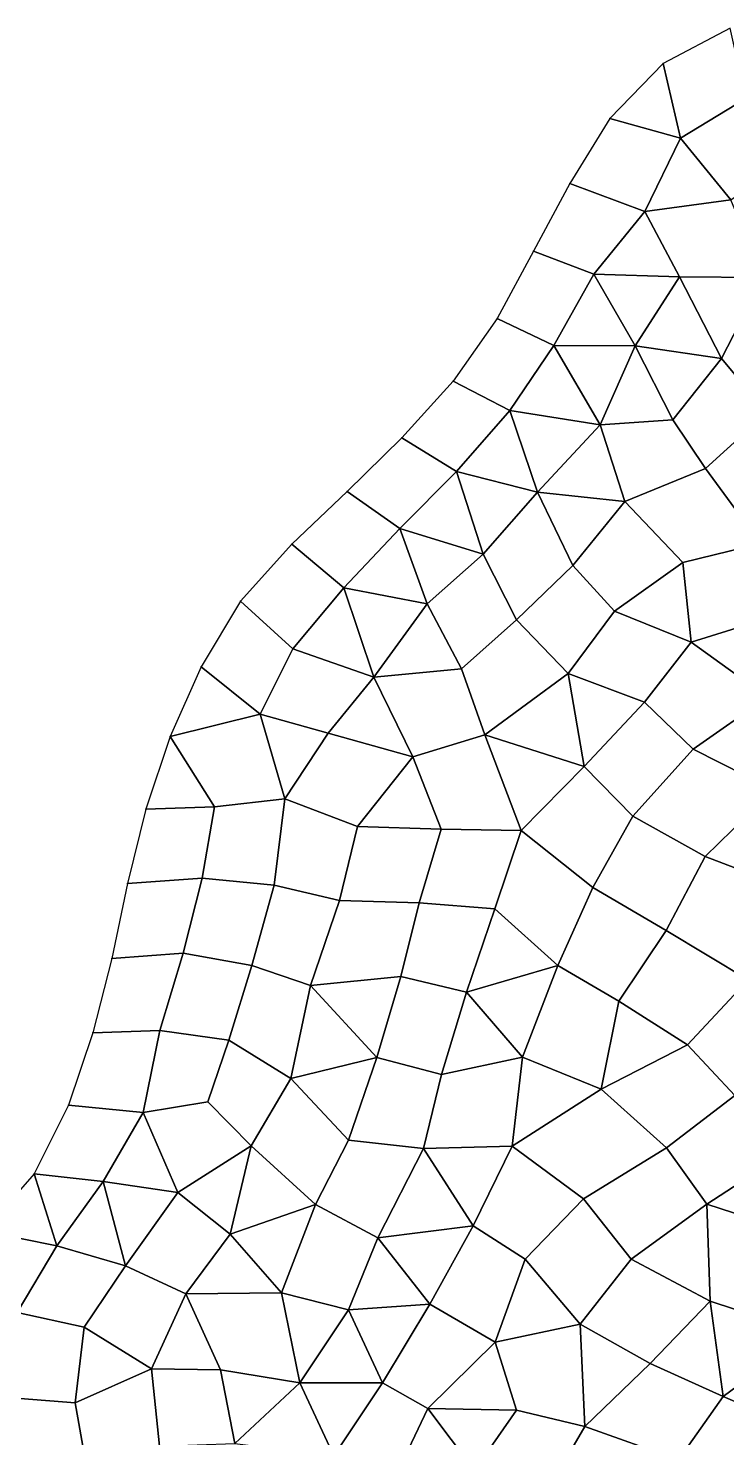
# Model space of a CAD drawing. Extents: x 380707 to 407438, y 6452841 to 6483357.
# Drawn here: x 387707 to 388527, y 6458688 to 6460342 of the extents above; entities that cross this region are included whole.
import ezdxf

# ---------------------------------------------------------------- set-up
doc = ezdxf.new("R2010")
doc.units = 0
for name, color, linetype in [('MESH_BOUND', 25, 'CONTINUOUS'), ('MESH_ELEMS', 18, 'CONTINUOUS'), ('MESH_NODES', 18, 'CONTINUOUS')]:
    doc.layers.add(name, color=color, linetype=linetype)

msp = doc.modelspace()

# ---------------------------------------------------------------- linework, layer by layer
at = {"layer": 'MESH_BOUND', "color": 25}
for points in [[(388531.351, 6460342.32, -0.647), (388452.56, 6460300.99, -0.531)], [(388452.56, 6460300.99, -0.531), (388390.156, 6460236.21, -0.608)], [(388390.156, 6460236.21, -0.608), (388342.997, 6460160.02, -0.532)], [(388342.997, 6460160.02, -0.532), (388300.565, 6460080.74, 1.197)], [(388300.565, 6460080.74, 1.197), (388257.902, 6460001.72, 1.173)], [(388257.902, 6460001.72, 1.173), (388206.296, 6459928.04, 1.257)], [(388206.296, 6459928.04, 1.257), (388145.942, 6459861.5, 1.271)], [(388145.942, 6459861.5, 1.271), (388081.804, 6459798.52, 0.615)], [(388081.804, 6459798.52, 0.615), (388016.766, 6459736.48, -0.539)], [(388016.766, 6459736.48, -0.539), (387956.58, 6459669.63, -0.95)], [(387956.58, 6459669.63, -0.95), (387910.544, 6459592.65, -1.225)], [(387910.544, 6459592.65, -1.225), (387873.908, 6459510.84, -0.42)], [(387873.908, 6459510.84, -0.42), (387845.358, 6459425.63, -0.427)], [(387845.358, 6459425.63, -0.427), (387824.035, 6459338.24, -0.398)], [(387824.035, 6459338.24, -0.398), (387805.435, 6459250.24, 0.779)], [(387805.435, 6459250.24, 0.779), (387783.297, 6459163.14, 1.218)], [(387783.297, 6459163.14, 1.218), (387754.743, 6459078.09, 0.751)], [(387754.743, 6459078.09, 0.751), (387714.579, 6458997.6, -0.377)], [(387714.579, 6458997.6, -0.377), (387655.426, 6458930.38, 0.384)]]:
    msp.add_polyline3d(points, dxfattribs=at)
at = {"layer": 'MESH_ELEMS', "color": 178}
for points in [[(388452.56, 6460300.99, -0.531), (388472.836, 6460213.42, -0.777), (388549.474, 6460259.77, -1.475), (388531.351, 6460342.32, -0.647)], [(388390.156, 6460236.21, -0.608), (388472.836, 6460213.42, -0.777), (388452.56, 6460300.99, -0.531), (388390.156, 6460236.21, -0.608)], [(388532.099, 6460140.7, -2.76), (388598.669, 6460185.72, -2.002), (388549.474, 6460259.77, -1.475), (388472.836, 6460213.42, -0.777)], [(388431.033, 6460127.22, -0.944), (388472.836, 6460213.42, -0.777), (388390.156, 6460236.21, -0.608), (388342.997, 6460160.02, -0.532)], [(388431.033, 6460127.22, -0.944), (388532.099, 6460140.7, -2.76), (388472.836, 6460213.42, -0.777), (388431.033, 6460127.22, -0.944)], [(388371.042, 6460053.63, -2.163), (388431.033, 6460127.22, -0.944), (388342.997, 6460160.02, -0.532), (388300.565, 6460080.74, 1.197)], [(388532.099, 6460140.7, -2.76), (388431.033, 6460127.22, -0.944), (388471.882, 6460050.3, -2.2), (388570.043, 6460049.81, -2.222)], [(388431.033, 6460127.22, -0.944), (388371.042, 6460053.63, -2.163), (388471.882, 6460050.3, -2.2), (388431.033, 6460127.22, -0.944)], [(388324.36, 6459969.81, -2.708), (388371.042, 6460053.63, -2.163), (388300.565, 6460080.74, 1.197), (388257.902, 6460001.72, 1.173)], [(388419.664, 6459969.38, -6.838), (388371.042, 6460053.63, -2.163), (388324.36, 6459969.81, -2.708), (388419.664, 6459969.38, -6.838)], [(388471.882, 6460050.3, -2.2), (388371.042, 6460053.63, -2.163), (388419.664, 6459969.38, -6.838), (388471.882, 6460050.3, -2.2)], [(388521.022, 6459954.68, -6.952), (388471.882, 6460050.3, -2.2), (388419.664, 6459969.38, -6.838), (388521.022, 6459954.68, -6.952)], [(388570.043, 6460049.81, -2.222), (388471.882, 6460050.3, -2.2), (388521.022, 6459954.68, -6.952), (388570.043, 6460049.81, -2.222)], [(388637.276, 6459978.06, -4.534), (388570.043, 6460049.81, -2.222), (388521.022, 6459954.68, -6.952), (388574.206, 6459890.93, -6.915)], [(388257.902, 6460001.72, 1.173), (388206.296, 6459928.04, 1.257), (388272.503, 6459893.73, -1.935), (388324.36, 6459969.81, -2.708)], [(388324.36, 6459969.81, -2.708), (388272.503, 6459893.73, -1.935), (388378.735, 6459876.9, -7.175), (388324.36, 6459969.81, -2.708)], [(388378.735, 6459876.9, -7.175), (388419.664, 6459969.38, -6.838), (388324.36, 6459969.81, -2.708), (388378.735, 6459876.9, -7.175)], [(388419.664, 6459969.38, -6.838), (388378.735, 6459876.9, -7.175), (388463.842, 6459882.74, -7.139), (388419.664, 6459969.38, -6.838)], [(388463.842, 6459882.74, -7.139), (388521.022, 6459954.68, -6.952), (388419.664, 6459969.38, -6.838), (388463.842, 6459882.74, -7.139)], [(388574.206, 6459890.93, -6.915), (388521.022, 6459954.68, -6.952), (388463.842, 6459882.74, -7.139), (388502.311, 6459825.32, -7.154)], [(388210.048, 6459822.05, -0.63), (388272.503, 6459893.73, -1.935), (388206.296, 6459928.04, 1.257), (388145.942, 6459861.5, 1.271)], [(388305.148, 6459797.68, -3.09), (388272.503, 6459893.73, -1.935), (388210.048, 6459822.05, -0.63), (388305.148, 6459797.68, -3.09)], [(388272.503, 6459893.73, -1.935), (388305.148, 6459797.68, -3.09), (388378.735, 6459876.9, -7.175), (388272.503, 6459893.73, -1.935)], [(388626.664, 6459794.52, -6.963), (388574.206, 6459890.93, -6.915), (388502.311, 6459825.32, -7.154), (388566.777, 6459737.59, -7.239)], [(388378.735, 6459876.9, -7.175), (388305.148, 6459797.68, -3.09), (388407.675, 6459786.93, -7.32), (388378.735, 6459876.9, -7.175)], [(388407.675, 6459786.93, -7.32), (388502.311, 6459825.32, -7.154), (388463.842, 6459882.74, -7.139), (388378.735, 6459876.9, -7.175)], [(388143.675, 6459755.13, -0.639), (388210.048, 6459822.05, -0.63), (388145.942, 6459861.5, 1.271), (388081.804, 6459798.52, 0.615)], [(388210.048, 6459822.05, -0.63), (388143.675, 6459755.13, -0.639), (388241.332, 6459724.99, -1), (388210.048, 6459822.05, -0.63)], [(388210.048, 6459822.05, -0.63), (388241.332, 6459724.99, -1), (388305.148, 6459797.68, -3.09), (388210.048, 6459822.05, -0.63)], [(388502.311, 6459825.32, -7.154), (388407.675, 6459786.93, -7.32), (388475.578, 6459715.11, -7.413), (388566.777, 6459737.59, -7.239)], [(388081.804, 6459798.52, 0.615), (388016.766, 6459736.48, -0.539), (388077.755, 6459685.29, -0.799), (388143.675, 6459755.13, -0.639)], [(388241.332, 6459724.99, -1), (388280.387, 6459648.02, -3.93), (388346.435, 6459711.6, -7.228), (388305.148, 6459797.68, -3.09)], [(388407.675, 6459786.93, -7.32), (388305.148, 6459797.68, -3.09), (388346.435, 6459711.6, -7.228), (388407.675, 6459786.93, -7.32)], [(388475.578, 6459715.11, -7.413), (388407.675, 6459786.93, -7.32), (388346.435, 6459711.6, -7.228), (388395.376, 6459657.83, -7.638)], [(388175.473, 6459666.59, -0.825), (388143.675, 6459755.13, -0.639), (388077.755, 6459685.29, -0.799), (388175.473, 6459666.59, -0.825)], [(388241.332, 6459724.99, -1), (388143.675, 6459755.13, -0.639), (388175.473, 6459666.59, -0.825), (388241.332, 6459724.99, -1)], [(388566.777, 6459737.59, -7.239), (388475.578, 6459715.11, -7.413), (388485.322, 6459621.46, -7.324), (388604.718, 6459658.72, -7.315)], [(387956.58, 6459669.63, -0.95), (388017.888, 6459613.86, -2.78), (388077.755, 6459685.29, -0.799), (388016.766, 6459736.48, -0.539)], [(388175.473, 6459666.59, -0.825), (388215.937, 6459590.48, -2.101), (388280.387, 6459648.02, -3.93), (388241.332, 6459724.99, -1)], [(388280.387, 6459648.02, -3.93), (388341.256, 6459584.78, -7.773), (388395.376, 6459657.83, -7.638), (388346.435, 6459711.6, -7.228)], [(388485.322, 6459621.46, -7.324), (388475.578, 6459715.11, -7.413), (388395.376, 6459657.83, -7.638), (388485.322, 6459621.46, -7.324)], [(388077.755, 6459685.29, -0.799), (388017.888, 6459613.86, -2.78), (388113.22, 6459580.56, -2.492), (388077.755, 6459685.29, -0.799)], [(388175.473, 6459666.59, -0.825), (388077.755, 6459685.29, -0.799), (388113.22, 6459580.56, -2.492), (388175.473, 6459666.59, -0.825)], [(387910.544, 6459592.65, -1.225), (387979.616, 6459536.94, -3.413), (388017.888, 6459613.86, -2.78), (387956.58, 6459669.63, -0.95)], [(388175.473, 6459666.59, -0.825), (388113.22, 6459580.56, -2.492), (388215.937, 6459590.48, -2.101), (388175.473, 6459666.59, -0.825)], [(388430.836, 6459551.35, -7.414), (388485.322, 6459621.46, -7.324), (388395.376, 6459657.83, -7.638), (388341.256, 6459584.78, -7.773)], [(388575.001, 6459557.15, -7.186), (388604.718, 6459658.72, -7.315), (388485.322, 6459621.46, -7.324), (388575.001, 6459557.15, -7.186)], [(388341.256, 6459584.78, -7.773), (388280.387, 6459648.02, -3.93), (388215.937, 6459590.48, -2.101), (388243.25, 6459512.83, -7.519)], [(388487.688, 6459495.85, -7.054), (388575.001, 6459557.15, -7.186), (388485.322, 6459621.46, -7.324), (388430.836, 6459551.35, -7.414)], [(388059.63, 6459514.7, -2.667), (388113.22, 6459580.56, -2.492), (388017.888, 6459613.86, -2.78), (387979.616, 6459536.94, -3.413)], [(387910.544, 6459592.65, -1.225), (387873.908, 6459510.84, -0.42), (387979.616, 6459536.94, -3.413), (387910.544, 6459592.65, -1.225)], [(388215.937, 6459590.48, -2.101), (388113.22, 6459580.56, -2.492), (388158.749, 6459487.12, -5.867), (388243.25, 6459512.83, -7.519)], [(388059.63, 6459514.7, -2.667), (388158.749, 6459487.12, -5.867), (388113.22, 6459580.56, -2.492), (388059.63, 6459514.7, -2.667)], [(388341.256, 6459584.78, -7.773), (388243.25, 6459512.83, -7.519), (388360.024, 6459475.83, -7.464), (388341.256, 6459584.78, -7.773)], [(388430.836, 6459551.35, -7.414), (388341.256, 6459584.78, -7.773), (388360.024, 6459475.83, -7.464), (388430.836, 6459551.35, -7.414)], [(388575.001, 6459557.15, -7.186), (388487.688, 6459495.85, -7.054), (388582.098, 6459448.24, -6.871), (388575.001, 6459557.15, -7.186)], [(388430.836, 6459551.35, -7.414), (388360.024, 6459475.83, -7.464), (388417.084, 6459417.23, -6.739), (388487.688, 6459495.85, -7.054)], [(387979.616, 6459536.94, -3.413), (387873.908, 6459510.84, -0.42), (387926.217, 6459428.51, -4.735), (388008.762, 6459437.69, -3.666)], [(388059.63, 6459514.7, -2.667), (387979.616, 6459536.94, -3.413), (388008.762, 6459437.69, -3.666), (388059.63, 6459514.7, -2.667)], [(387873.908, 6459510.84, -0.42), (387845.358, 6459425.63, -0.427), (387926.217, 6459428.51, -4.735), (387873.908, 6459510.84, -0.42)], [(388093.793, 6459405.22, -7.394), (388158.749, 6459487.12, -5.867), (388059.63, 6459514.7, -2.667), (388008.762, 6459437.69, -3.666)], [(388191.946, 6459402.14, -7.854), (388286.116, 6459400.74, -7.491), (388243.25, 6459512.83, -7.519), (388158.749, 6459487.12, -5.867)], [(388243.25, 6459512.83, -7.519), (388286.116, 6459400.74, -7.491), (388360.024, 6459475.83, -7.464), (388243.25, 6459512.83, -7.519)], [(388501.788, 6459370.18, -6.523), (388582.098, 6459448.24, -6.871), (388487.688, 6459495.85, -7.054), (388417.084, 6459417.23, -6.739)], [(388191.946, 6459402.14, -7.854), (388158.749, 6459487.12, -5.867), (388093.793, 6459405.22, -7.394), (388191.946, 6459402.14, -7.854)], [(388286.116, 6459400.74, -7.491), (388370.065, 6459333.64, -5.34), (388417.084, 6459417.23, -6.739), (388360.024, 6459475.83, -7.464)], [(388582.098, 6459448.24, -6.871), (388501.788, 6459370.18, -6.523), (388588.109, 6459337.26, -4.354), (388582.098, 6459448.24, -6.871)], [(387845.358, 6459425.63, -0.427), (387824.035, 6459338.24, -0.398), (387911.69, 6459344.48, -4.565), (387926.217, 6459428.51, -4.735)], [(387996.029, 6459336.19, -6.838), (388008.762, 6459437.69, -3.666), (387926.217, 6459428.51, -4.735), (387911.69, 6459344.48, -4.565)], [(387996.029, 6459336.19, -6.838), (388072.76, 6459318.31, -7.659), (388093.793, 6459405.22, -7.394), (388008.762, 6459437.69, -3.666)], [(388456.073, 6459283.21, -6.823), (388501.788, 6459370.18, -6.523), (388417.084, 6459417.23, -6.739), (388370.065, 6459333.64, -5.34)], [(388166.092, 6459315.75, -7.559), (388191.946, 6459402.14, -7.854), (388093.793, 6459405.22, -7.394), (388072.76, 6459318.31, -7.659)], [(388254.903, 6459308.75, -7.305), (388286.116, 6459400.74, -7.491), (388191.946, 6459402.14, -7.854), (388166.092, 6459315.75, -7.559)], [(388254.903, 6459308.75, -7.305), (388329.152, 6459242.2, -6.104), (388370.065, 6459333.64, -5.34), (388286.116, 6459400.74, -7.491)], [(388456.073, 6459283.21, -6.823), (388552.287, 6459225.41, -5.945), (388588.109, 6459337.26, -4.354), (388501.788, 6459370.18, -6.523)], [(387889.427, 6459256.44, -3.781), (387911.69, 6459344.48, -4.565), (387824.035, 6459338.24, -0.398), (387805.435, 6459250.24, 0.779)], [(387969.818, 6459242.12, -6.994), (387996.029, 6459336.19, -6.838), (387911.69, 6459344.48, -4.565), (387889.427, 6459256.44, -3.781)], [(387969.818, 6459242.12, -6.994), (388038.638, 6459218.79, -7.66), (388072.76, 6459318.31, -7.659), (387996.029, 6459336.19, -6.838)], [(388329.152, 6459242.2, -6.104), (388400.724, 6459200.34, -6.412), (388456.073, 6459283.21, -6.823), (388370.065, 6459333.64, -5.34)], [(388144.842, 6459229.18, -7.403), (388166.092, 6459315.75, -7.559), (388072.76, 6459318.31, -7.659), (388038.638, 6459218.79, -7.66)], [(388221.924, 6459210.86, -7.327), (388254.903, 6459308.75, -7.305), (388166.092, 6459315.75, -7.559), (388144.842, 6459229.18, -7.403)], [(388221.924, 6459210.86, -7.327), (388329.152, 6459242.2, -6.104), (388254.903, 6459308.75, -7.305), (388221.924, 6459210.86, -7.327)], [(388480.959, 6459149.05, -6.847), (388552.287, 6459225.41, -5.945), (388456.073, 6459283.21, -6.823), (388400.724, 6459200.34, -6.412)], [(387861.902, 6459165.74, -3.886), (387889.427, 6459256.44, -3.781), (387805.435, 6459250.24, 0.779), (387783.297, 6459163.14, 1.218)], [(387942.693, 6459154.45, -6.596), (387969.818, 6459242.12, -6.994), (387889.427, 6459256.44, -3.781), (387861.902, 6459165.74, -3.886)], [(387942.693, 6459154.45, -6.596), (388015.71, 6459109.37, -7.733), (388038.638, 6459218.79, -7.66), (387969.818, 6459242.12, -6.994)], [(388221.924, 6459210.86, -7.327), (388287.333, 6459134.61, -7.079), (388329.152, 6459242.2, -6.104), (388221.924, 6459210.86, -7.327)], [(388287.333, 6459134.61, -7.079), (388379.641, 6459096.84, -5.803), (388400.724, 6459200.34, -6.412), (388329.152, 6459242.2, -6.104)], [(388038.638, 6459218.79, -7.66), (388116.582, 6459133.97, -7.556), (388144.842, 6459229.18, -7.403), (388038.638, 6459218.79, -7.66)], [(388192.28, 6459114.14, -7.524), (388221.924, 6459210.86, -7.327), (388144.842, 6459229.18, -7.403), (388116.582, 6459133.97, -7.556)], [(388536.775, 6459089.35, -5.97), (388629.304, 6459144.38, -2.983), (388552.287, 6459225.41, -5.945), (388480.959, 6459149.05, -6.847)], [(388116.582, 6459133.97, -7.556), (388038.638, 6459218.79, -7.66), (388015.71, 6459109.37, -7.733), (388116.582, 6459133.97, -7.556)], [(388287.333, 6459134.61, -7.079), (388221.924, 6459210.86, -7.327), (388192.28, 6459114.14, -7.524), (388287.333, 6459134.61, -7.079)], [(388400.724, 6459200.34, -6.412), (388379.641, 6459096.84, -5.803), (388480.959, 6459149.05, -6.847), (388400.724, 6459200.34, -6.412)], [(387842.304, 6459069.54, -4.112), (387861.902, 6459165.74, -3.886), (387783.297, 6459163.14, 1.218), (387754.743, 6459078.09, 0.751)], [(387918.24, 6459082.02, -4.305), (387942.693, 6459154.45, -6.596), (387861.902, 6459165.74, -3.886), (387842.304, 6459069.54, -4.112)], [(388015.71, 6459109.37, -7.733), (387942.693, 6459154.45, -6.596), (387918.24, 6459082.02, -4.305), (387969.156, 6459030.26, -6.814)], [(388456.468, 6459027.88, -6.907), (388536.775, 6459089.35, -5.97), (388480.959, 6459149.05, -6.847), (388379.641, 6459096.84, -5.803)], [(388015.71, 6459109.37, -7.733), (388083.375, 6459036.86, -7.82), (388116.582, 6459133.97, -7.556), (388015.71, 6459109.37, -7.733)], [(388171.425, 6459027.25, -7.729), (388192.28, 6459114.14, -7.524), (388116.582, 6459133.97, -7.556), (388083.375, 6459036.86, -7.82)], [(388275.449, 6459029.9, -7.506), (388287.333, 6459134.61, -7.079), (388192.28, 6459114.14, -7.524), (388171.425, 6459027.25, -7.729)], [(388275.449, 6459029.9, -7.506), (388379.641, 6459096.84, -5.803), (388287.333, 6459134.61, -7.079), (388275.449, 6459029.9, -7.506)], [(388083.375, 6459036.86, -7.82), (388015.71, 6459109.37, -7.733), (387969.156, 6459030.26, -6.814), (388044.437, 6458961.57, -7.15)], [(388359.059, 6458968.27, -7.444), (388456.468, 6459027.88, -6.907), (388379.641, 6459096.84, -5.803), (388275.449, 6459029.9, -7.506)], [(387795.289, 6458988.43, -1.844), (387842.304, 6459069.54, -4.112), (387754.743, 6459078.09, 0.751), (387714.579, 6458997.6, -0.377)], [(387883.056, 6458975.64, -2.044), (387969.156, 6459030.26, -6.814), (387918.24, 6459082.02, -4.305), (387842.304, 6459069.54, -4.112)], [(388503.879, 6458961.78, -6.784), (388597.913, 6459022.79, -3.364), (388536.775, 6459089.35, -5.97), (388456.468, 6459027.88, -6.907)], [(387842.304, 6459069.54, -4.112), (387795.289, 6458988.43, -1.844), (387883.056, 6458975.64, -2.044), (387842.304, 6459069.54, -4.112)], [(387944.298, 6458926.76, -4.051), (387969.156, 6459030.26, -6.814), (387883.056, 6458975.64, -2.044), (387944.298, 6458926.76, -4.051)], [(387944.298, 6458926.76, -4.051), (388044.437, 6458961.57, -7.15), (387969.156, 6459030.26, -6.814), (387944.298, 6458926.76, -4.051)], [(388117.611, 6458922.22, -7.344), (388171.425, 6459027.25, -7.729), (388083.375, 6459036.86, -7.82), (388044.437, 6458961.57, -7.15)], [(388117.611, 6458922.22, -7.344), (388229.576, 6458936.55, -7.947), (388171.425, 6459027.25, -7.729), (388117.611, 6458922.22, -7.344)], [(388229.576, 6458936.55, -7.947), (388275.449, 6459029.9, -7.506), (388171.425, 6459027.25, -7.729), (388229.576, 6458936.55, -7.947)], [(388359.059, 6458968.27, -7.444), (388275.449, 6459029.9, -7.506), (388229.576, 6458936.55, -7.947), (388290.439, 6458897.37, -8.015)], [(388456.468, 6459027.88, -6.907), (388359.059, 6458968.27, -7.444), (388414.938, 6458897.26, -7.589), (388503.879, 6458961.78, -6.784)], [(388503.879, 6458961.78, -6.784), (388614.694, 6458926.04, -5.954), (388597.913, 6459022.79, -3.364), (388503.879, 6458961.78, -6.784)], [(387740.844, 6458913.17, -2.591), (387714.579, 6458997.6, -0.377), (387655.426, 6458930.38, 0.384), (387740.844, 6458913.17, -2.591)], [(387740.844, 6458913.17, -2.591), (387795.289, 6458988.43, -1.844), (387714.579, 6458997.6, -0.377), (387740.844, 6458913.17, -2.591)], [(387821.505, 6458889.63, -6.667), (387795.289, 6458988.43, -1.844), (387740.844, 6458913.17, -2.591), (387821.505, 6458889.63, -6.667)], [(387883.056, 6458975.64, -2.044), (387795.289, 6458988.43, -1.844), (387821.505, 6458889.63, -6.667), (387883.056, 6458975.64, -2.044)], [(387892.223, 6458856.84, -6.489), (387944.298, 6458926.76, -4.051), (387883.056, 6458975.64, -2.044), (387821.505, 6458889.63, -6.667)], [(388044.437, 6458961.57, -7.15), (387944.298, 6458926.76, -4.051), (388004.712, 6458857.69, -4.93), (388044.437, 6458961.57, -7.15)], [(388083.264, 6458837.85, -3.488), (388117.611, 6458922.22, -7.344), (388044.437, 6458961.57, -7.15), (388004.712, 6458857.69, -4.93)], [(388414.938, 6458897.26, -7.589), (388359.059, 6458968.27, -7.444), (388290.439, 6458897.37, -8.015), (388355.159, 6458820.98, -8.07)], [(388503.879, 6458961.78, -6.784), (388414.938, 6458897.26, -7.589), (388507.639, 6458848.1, -7.417), (388503.879, 6458961.78, -6.784)], [(388507.639, 6458848.1, -7.417), (388623.001, 6458809.92, -7.706), (388614.694, 6458926.04, -5.954), (388503.879, 6458961.78, -6.784)], [(387655.426, 6458930.38, 0.384), (387694.265, 6458834.92, -4.903), (387740.844, 6458913.17, -2.591), (387655.426, 6458930.38, 0.384)], [(387944.298, 6458926.76, -4.051), (387892.223, 6458856.84, -6.489), (388004.712, 6458857.69, -4.93), (387944.298, 6458926.76, -4.051)], [(388117.611, 6458922.22, -7.344), (388178.666, 6458844.67, -5.941), (388229.576, 6458936.55, -7.947), (388117.611, 6458922.22, -7.344)], [(388178.666, 6458844.67, -5.941), (388255.273, 6458799.78, -6.628), (388290.439, 6458897.37, -8.015), (388229.576, 6458936.55, -7.947)], [(387773.015, 6458817.42, -7.349), (387821.505, 6458889.63, -6.667), (387740.844, 6458913.17, -2.591), (387694.265, 6458834.92, -4.903)], [(388117.611, 6458922.22, -7.344), (388083.264, 6458837.85, -3.488), (388178.666, 6458844.67, -5.941), (388117.611, 6458922.22, -7.344)], [(388255.273, 6458799.78, -6.628), (388355.159, 6458820.98, -8.07), (388290.439, 6458897.37, -8.015), (388255.273, 6458799.78, -6.628)], [(388437.296, 6458774.73, -8.515), (388507.639, 6458848.1, -7.417), (388414.938, 6458897.26, -7.589), (388355.159, 6458820.98, -8.07)], [(387821.505, 6458889.63, -6.667), (387773.015, 6458817.42, -7.349), (387851.93, 6458768.72, -7.463), (387892.223, 6458856.84, -6.489)], [(387892.223, 6458856.84, -6.489), (387851.93, 6458768.72, -7.463), (387933.068, 6458767.64, -6.782), (387892.223, 6458856.84, -6.489)], [(388004.712, 6458857.69, -4.93), (387892.223, 6458856.84, -6.489), (387933.068, 6458767.64, -6.782), (388026.017, 6458752.1, -6.002)], [(388083.264, 6458837.85, -3.488), (388004.712, 6458857.69, -4.93), (388026.017, 6458752.1, -6.002), (388083.264, 6458837.85, -3.488)], [(388178.666, 6458844.67, -5.941), (388083.264, 6458837.85, -3.488), (388123.015, 6458752.12, -4.567), (388178.666, 6458844.67, -5.941)], [(388255.273, 6458799.78, -6.628), (388178.666, 6458844.67, -5.941), (388123.015, 6458752.12, -4.567), (388176.353, 6458722.14, -3.644)], [(388437.296, 6458774.73, -8.515), (388523.185, 6458735.98, -8.896), (388507.639, 6458848.1, -7.417), (388437.296, 6458774.73, -8.515)], [(388623.001, 6458809.92, -7.706), (388507.639, 6458848.1, -7.417), (388523.185, 6458735.98, -8.896), (388623.001, 6458809.92, -7.706)], [(387773.015, 6458817.42, -7.349), (387694.265, 6458834.92, -4.903), (387698.028, 6458733.93, -7.698), (387762.619, 6458728.91, -8.045)], [(388083.264, 6458837.85, -3.488), (388026.017, 6458752.1, -6.002), (388123.015, 6458752.12, -4.567), (388083.264, 6458837.85, -3.488)], [(387762.619, 6458728.91, -8.045), (387851.93, 6458768.72, -7.463), (387773.015, 6458817.42, -7.349), (387762.619, 6458728.91, -8.045)], [(388355.159, 6458820.98, -8.07), (388255.273, 6458799.78, -6.628), (388280.352, 6458719.95, -4.565), (388360.509, 6458701.05, -7.388)], [(388437.296, 6458774.73, -8.515), (388355.159, 6458820.98, -8.07), (388360.509, 6458701.05, -7.388), (388437.296, 6458774.73, -8.515)], [(388255.273, 6458799.78, -6.628), (388176.353, 6458722.14, -3.644), (388280.352, 6458719.95, -4.565), (388255.273, 6458799.78, -6.628)], [(388620.766, 6458694.35, -11.075), (388623.001, 6458809.92, -7.706), (388523.185, 6458735.98, -8.896), (388620.766, 6458694.35, -11.075)], [(387762.619, 6458728.91, -8.045), (387779.067, 6458636.05, -8.482), (387861.585, 6458677.81, -7.85), (387851.93, 6458768.72, -7.463)], [(387933.068, 6458767.64, -6.782), (387851.93, 6458768.72, -7.463), (387861.585, 6458677.81, -7.85), (387949.992, 6458680.99, -7.186)], [(387949.992, 6458680.99, -7.186), (388026.017, 6458752.1, -6.002), (387933.068, 6458767.64, -6.782), (387949.992, 6458680.99, -7.186)], [(388437.296, 6458774.73, -8.515), (388360.509, 6458701.05, -7.388), (388470.49, 6458661.86, -9.611), (388523.185, 6458735.98, -8.896)], [(387949.992, 6458680.99, -7.186), (388065.915, 6458666.66, -6.036), (388026.017, 6458752.1, -6.002), (387949.992, 6458680.99, -7.186)], [(388026.017, 6458752.1, -6.002), (388065.915, 6458666.66, -6.036), (388123.015, 6458752.12, -4.567), (388026.017, 6458752.1, -6.002)], [(388065.915, 6458666.66, -6.036), (388126.824, 6458617.46, -5.172), (388176.353, 6458722.14, -3.644), (388123.015, 6458752.12, -4.567)], [(387762.619, 6458728.91, -8.045), (387698.028, 6458733.93, -7.698), (387686.89, 6458629.75, -8.683), (387779.067, 6458636.05, -8.482)], [(388556.047, 6458597.87, -11.417), (388620.766, 6458694.35, -11.075), (388523.185, 6458735.98, -8.896), (388470.49, 6458661.86, -9.611)], [(388126.824, 6458617.46, -5.172), (388231.041, 6458649.38, -3.181), (388176.353, 6458722.14, -3.644), (388126.824, 6458617.46, -5.172)], [(388280.352, 6458719.95, -4.565), (388176.353, 6458722.14, -3.644), (388231.041, 6458649.38, -3.181), (388280.352, 6458719.95, -4.565)], [(388300.114, 6458596.93, -4.034), (388360.509, 6458701.05, -7.388), (388280.352, 6458719.95, -4.565), (388231.041, 6458649.38, -3.181)], [(388405.791, 6458575.98, -9.501), (388470.49, 6458661.86, -9.611), (388360.509, 6458701.05, -7.388), (388300.114, 6458596.93, -4.034)]]:
    msp.add_3dface(points, dxfattribs=at)
at = {"layer": 'MESH_NODES', "color": 18}
for p in [(388452.56, 6460300.99, -0.531), (388390.156, 6460236.21, -0.608), (388472.836, 6460213.42, -0.777), (388342.997, 6460160.02, -0.532), (388431.033, 6460127.22, -0.944), (388300.565, 6460080.74, 1.197), (388371.042, 6460053.63, -2.163), (388471.882, 6460050.3, -2.2), (388257.902, 6460001.72, 1.173), (388324.36, 6459969.81, -2.708), (388419.664, 6459969.38, -6.838), (388521.022, 6459954.68, -6.952), (388206.296, 6459928.04, 1.257), (388272.503, 6459893.73, -1.935), (388378.735, 6459876.9, -7.175), (388463.842, 6459882.74, -7.139), (388145.942, 6459861.5, 1.271), (388210.048, 6459822.05, -0.63), (388502.311, 6459825.32, -7.154), (388081.804, 6459798.52, 0.615), (388305.148, 6459797.68, -3.09), (388407.675, 6459786.93, -7.32), (388143.675, 6459755.13, -0.639), (388016.766, 6459736.48, -0.539), (388241.332, 6459724.99, -1), (388346.435, 6459711.6, -7.228), (388475.578, 6459715.11, -7.413), (388077.755, 6459685.29, -0.799), (387956.58, 6459669.63, -0.95), (388175.473, 6459666.59, -0.825), (388395.376, 6459657.83, -7.638), (388280.387, 6459648.02, -3.93), (388485.322, 6459621.46, -7.324), (388017.888, 6459613.86, -2.78), (387910.544, 6459592.65, -1.225), (388215.937, 6459590.48, -2.101), (388113.22, 6459580.56, -2.492), (388341.256, 6459584.78, -7.773), (388430.836, 6459551.35, -7.414), (387979.616, 6459536.94, -3.413), (387873.908, 6459510.84, -0.42), (388059.63, 6459514.7, -2.667), (388243.25, 6459512.83, -7.519), (388487.688, 6459495.85, -7.054), (388158.749, 6459487.12, -5.867), (388360.024, 6459475.83, -7.464), (387845.358, 6459425.63, -0.427), (387926.217, 6459428.51, -4.735), (388008.762, 6459437.69, -3.666), (388417.084, 6459417.23, -6.739), (388093.793, 6459405.22, -7.394), (388191.946, 6459402.14, -7.854), (388286.116, 6459400.74, -7.491), (388501.788, 6459370.18, -6.523), (387911.69, 6459344.48, -4.565), (387824.035, 6459338.24, -0.398), (387996.029, 6459336.19, -6.838), (388370.065, 6459333.64, -5.34), (388072.76, 6459318.31, -7.659), (388166.092, 6459315.75, -7.559), (388254.903, 6459308.75, -7.305), (388456.073, 6459283.21, -6.823), (387805.435, 6459250.24, 0.779), (387889.427, 6459256.44, -3.781), (387969.818, 6459242.12, -6.994), (388329.152, 6459242.2, -6.104), (388144.842, 6459229.18, -7.403), (388038.638, 6459218.79, -7.66), (388221.924, 6459210.86, -7.327), (388400.724, 6459200.34, -6.412), (387783.297, 6459163.14, 1.218), (387861.902, 6459165.74, -3.886), (387942.693, 6459154.45, -6.596), (388480.959, 6459149.05, -6.847), (388116.582, 6459133.97, -7.556), (388287.333, 6459134.61, -7.079), (388015.71, 6459109.37, -7.733), (388192.28, 6459114.14, -7.524), (388379.641, 6459096.84, -5.803), (387754.743, 6459078.09, 0.751), (387918.24, 6459082.02, -4.305), (387842.304, 6459069.54, -4.112), (387969.156, 6459030.26, -6.814), (388083.375, 6459036.86, -7.82), (388171.425, 6459027.25, -7.729), (388275.449, 6459029.9, -7.506), (388456.468, 6459027.88, -6.907), (387714.579, 6458997.6, -0.377), (387795.289, 6458988.43, -1.844), (387883.056, 6458975.64, -2.044), (388044.437, 6458961.57, -7.15), (388359.059, 6458968.27, -7.444), (388503.879, 6458961.78, -6.784), (387944.298, 6458926.76, -4.051), (388229.576, 6458936.55, -7.947), (387740.844, 6458913.17, -2.591), (388117.611, 6458922.22, -7.344), (388290.439, 6458897.37, -8.015), (388414.938, 6458897.26, -7.589), (387821.505, 6458889.63, -6.667), (387892.223, 6458856.84, -6.489), (388004.712, 6458857.69, -4.93), (388178.666, 6458844.67, -5.941), (388507.639, 6458848.1, -7.417), (388083.264, 6458837.85, -3.488), (387773.015, 6458817.42, -7.349), (388355.159, 6458820.98, -8.07), (388255.273, 6458799.78, -6.628), (387851.93, 6458768.72, -7.463), (387933.068, 6458767.64, -6.782), (388437.296, 6458774.73, -8.515), (388026.017, 6458752.1, -6.002), (388123.015, 6458752.12, -4.567), (387762.619, 6458728.91, -8.045), (388523.185, 6458735.98, -8.896), (388176.353, 6458722.14, -3.644), (388280.352, 6458719.95, -4.565), (388360.509, 6458701.05, -7.388)]:
    msp.add_point(p, dxfattribs=at)

doc.saveas('drawing.dxf')
